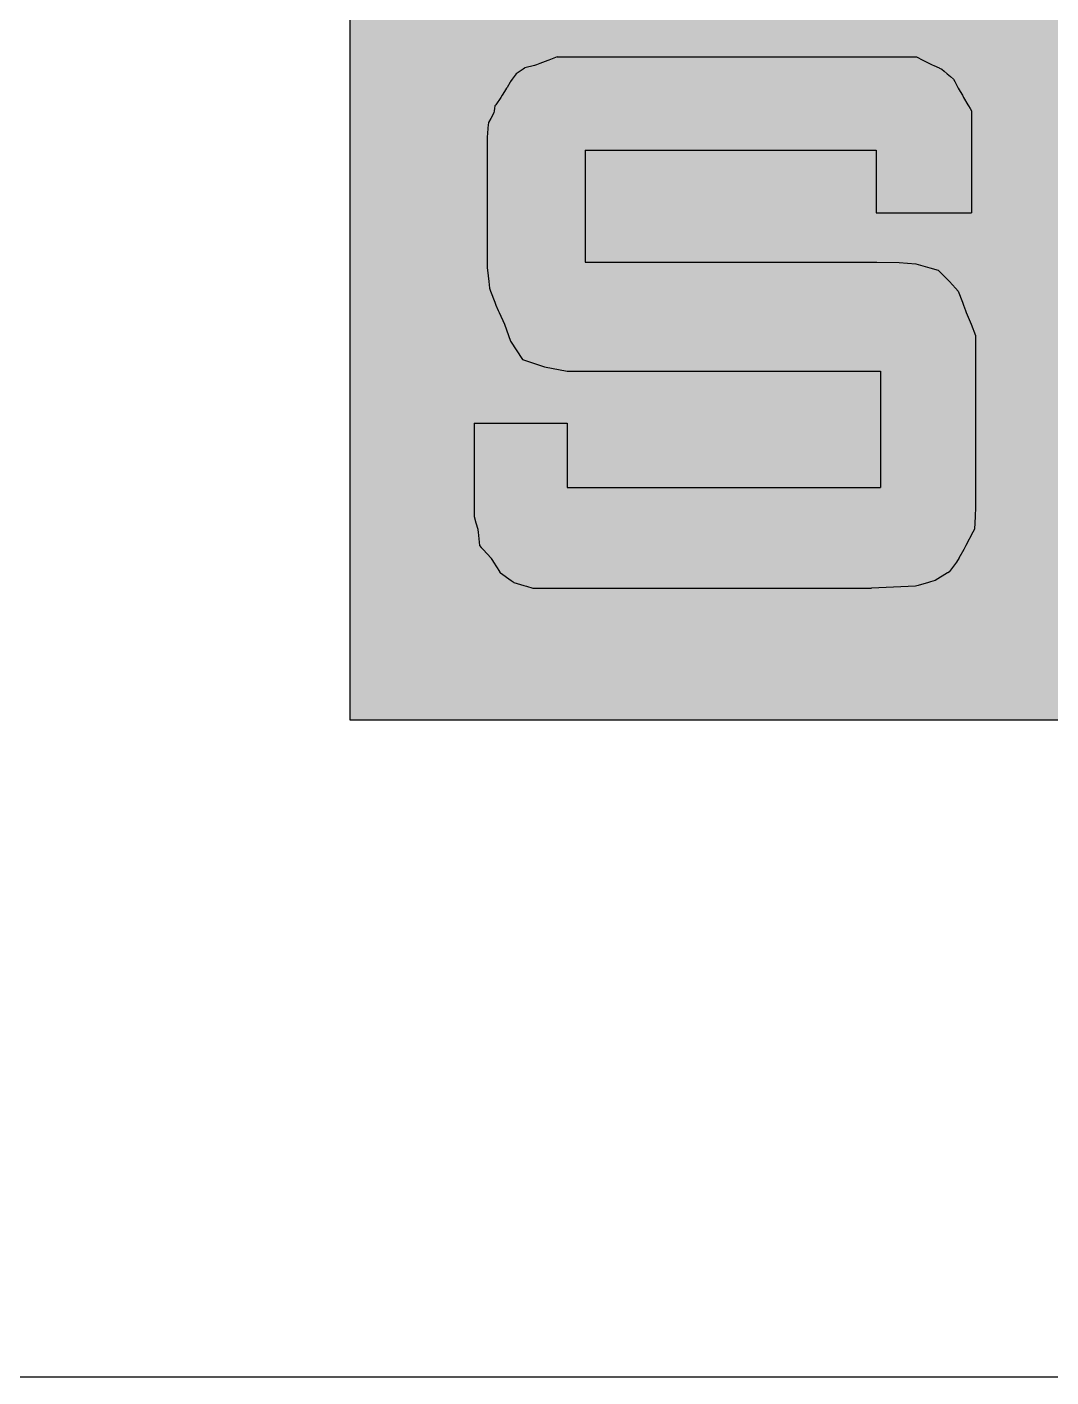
# Model space of a CAD drawing. Extents: x 0 to 428, y 0 to 297.
# Drawn here: x 282.39 to 288.52, y 0 to 8.08 of the extents above; entities that cross this region are included whole.
import ezdxf

# ---------------------------------------------------------------- set-up
doc = ezdxf.new("R2010")
doc.units = 0
doc.header["$MEASUREMENT"] = 0
doc.linetypes.add('CONTIN', pattern=[0])
doc.layers.get('0').update_dxf_attribs({"linetype": 'CONTIN'})
for name, color, linetype in [('1', 7, 'CONTIN'), ('2', 7, 'CONTIN'), ('22', 7, 'CONTIN')]:
    doc.layers.add(name, color=color, linetype=linetype)

# ---------------------------------------------------------------- blocks, each defined once
blk = doc.blocks.new('CZEBORDR')
at = {"layer": '22'}
blk.add_line((420, 0), (0, 0), dxfattribs=at)
blk = doc.blocks.new('LOGO')
at = {"color": 9, "linetype": 'Continuous'}
for p, q in [((-135.6751, 9.1916), (-135.6751, 3.9321)), ((-135.6751, 3.9321), (-111.768, 3.9321))]:
    blk.add_line(p, q, dxfattribs=at)
at = {"color": 156, "linetype": 'Continuous'}
for p, q in [((-134.5708, 7.848), (-134.6287, 7.8341)), ((-134.5587, 7.8526), (-134.5708, 7.848)), ((-134.539, 7.8602), (-134.5587, 7.8526)), ((-134.4898, 7.8792), (-134.539, 7.8602)), ((-134.485, 7.881), (-134.4898, 7.8792)), ((-134.4341, 7.9006), (-134.485, 7.881)), ((-134.4341, 7.9006), (-132.2855, 7.9006)), ((-132.2855, 7.9006), (-132.2481, 7.881)), ((-132.2481, 7.881), (-132.2446, 7.8792)), ((-132.2446, 7.8792), (-132.2084, 7.8602)), ((-132.2084, 7.8602), (-132.1916, 7.8526)), ((-132.1916, 7.8526), (-132.1812, 7.848)), ((-132.1812, 7.848), (-132.1503, 7.8341)), ((-134.7043, 7.7666), (-134.7144, 7.753)), ((-134.6923, 7.7826), (-134.7043, 7.7666)), ((-134.6797, 7.7994), (-134.6923, 7.7826)), ((-134.6571, 7.8148), (-134.6797, 7.7994)), ((-134.6389, 7.8271), (-134.6571, 7.8148)), ((-134.6307, 7.8327), (-134.6389, 7.8271)), ((-134.6287, 7.8341), (-134.6307, 7.8327)), ((-132.1503, 7.8341), (-132.1473, 7.8327)), ((-132.1473, 7.8327), (-132.1349, 7.8271)), ((-132.1349, 7.8271), (-132.1202, 7.8148)), ((-132.1202, 7.8148), (-132.102, 7.7994)), ((-132.102, 7.7994), (-132.0822, 7.7826)), ((-132.0822, 7.7826), (-132.0632, 7.7666)), ((-132.0632, 7.7666), (-132.0562, 7.753)), ((-134.7492, 7.6929), (-134.7641, 7.6708)), ((-134.7374, 7.7133), (-134.7492, 7.6929)), ((-134.7346, 7.7182), (-134.7374, 7.7133)), ((-134.7164, 7.7496), (-134.7346, 7.7182)), ((-134.7144, 7.753), (-134.7164, 7.7496)), ((-132.0562, 7.753), (-132.0544, 7.7496)), ((-132.0544, 7.7496), (-132.0382, 7.7182)), ((-132.0382, 7.7182), (-132.0357, 7.7133)), ((-132.0357, 7.7133), (-132.0238, 7.6929)), ((-132.0238, 7.6929), (-132.011, 7.6708)), ((-134.8071, 7.6072), (-134.8097, 7.5914)), ((-134.8025, 7.614), (-134.8071, 7.6072)), ((-134.7725, 7.6584), (-134.8025, 7.614)), ((-134.7641, 7.6708), (-134.7725, 7.6584)), ((-132.011, 7.6708), (-132.0037, 7.6584)), ((-132.0037, 7.6584), (-131.9779, 7.614)), ((-131.9779, 7.614), (-131.974, 7.6072)), ((-131.974, 7.6072), (-131.9648, 7.5914)), ((-134.8324, 7.5326), (-134.8458, 7.5084)), ((-134.8141, 7.5655), (-134.8324, 7.5326)), ((-134.8121, 7.5774), (-134.8141, 7.5655)), ((-134.8097, 7.5914), (-134.8121, 7.5774)), ((-131.9648, 7.5914), (-131.9566, 7.5774)), ((-131.9566, 7.5774), (-131.9566, 7.5655)), ((-131.9566, 7.5655), (-131.9566, 7.5326)), ((-131.9566, 7.5326), (-131.9566, 7.5084)), ((-134.8525, 7.4397), (-134.854, 7.424)), ((-134.8489, 7.4757), (-134.8525, 7.4397)), ((-134.8458, 7.5084), (-134.8489, 7.4757)), ((-131.9566, 7.5084), (-131.9566, 7.4757)), ((-131.9566, 7.4757), (-131.9566, 7.4397)), ((-131.9566, 7.4397), (-131.9566, 7.424)), ((-134.854, 7.424), (-134.854, 7.3431)), ((-131.9566, 7.424), (-131.9566, 7.3431)), ((-134.854, 7.3431), (-134.854, 7.2983)), ((-134.854, 7.2983), (-134.854, 6.9671)), ((-134.2673, 7.3431), (-132.5277, 7.3431)), ((-134.2673, 7.3431), (-134.2673, 7.2983)), ((-134.2673, 7.2983), (-134.2673, 6.9671)), ((-132.5277, 7.3431), (-132.5277, 7.2983)), ((-132.5277, 7.2983), (-132.5277, 6.9671)), ((-131.9566, 7.3431), (-131.9566, 7.2983)), ((-131.9566, 7.2983), (-131.9566, 6.9671)), ((-134.854, 6.9671), (-134.854, 6.6727)), ((-134.2673, 6.9671), (-134.2673, 6.6727)), ((-132.5277, 6.9671), (-131.9566, 6.9671)), ((-134.854, 6.6727), (-134.854, 6.6698)), ((-134.854, 6.6698), (-134.854, 6.6611)), ((-134.854, 6.6611), (-134.854, 6.6454)), ((-134.854, 6.6454), (-134.854, 6.6375)), ((-134.854, 6.6375), (-134.8523, 6.6234)), ((-134.2673, 6.6727), (-132.5219, 6.6727)), ((-132.5219, 6.6727), (-132.3883, 6.6698)), ((-132.3883, 6.6698), (-132.2895, 6.6611)), ((-132.2895, 6.6611), (-132.234, 6.6454)), ((-132.234, 6.6454), (-132.2059, 6.6375)), ((-132.2059, 6.6375), (-132.1559, 6.6234)), ((-134.8523, 6.6234), (-134.8444, 6.5566)), ((-134.8444, 6.5566), (-134.8395, 6.5156)), ((-132.1559, 6.6234), (-132.0891, 6.5566)), ((-132.0891, 6.5566), (-132.0522, 6.5156)), ((-134.8395, 6.5156), (-134.8331, 6.4986)), ((-134.8331, 6.4986), (-134.8083, 6.4318)), ((-132.0522, 6.5156), (-132.0369, 6.4986)), ((-132.0369, 6.4986), (-132.0107, 6.4318)), ((-134.8083, 6.4318), (-134.8017, 6.414)), ((-134.8017, 6.414), (-134.7872, 6.3827)), ((-132.0107, 6.4318), (-132.0039, 6.414)), ((-132.0039, 6.414), (-131.992, 6.3827)), ((-134.7872, 6.3827), (-134.7818, 6.3709)), ((-134.7818, 6.3709), (-134.7494, 6.3008)), ((-131.992, 6.3827), (-131.9875, 6.3709)), ((-131.9875, 6.3709), (-131.9595, 6.3008)), ((-134.7494, 6.3008), (-134.7261, 6.2327)), ((-134.7261, 6.2327), (-134.7146, 6.1993)), ((-131.9595, 6.3008), (-131.9323, 6.2327)), ((-131.9323, 6.2327), (-131.9323, 6.1993)), ((-134.7146, 6.1993), (-134.642, 6.089)), ((-131.9323, 6.1993), (-131.9323, 6.089)), ((-134.642, 6.089), (-134.5113, 6.0454)), ((-131.9323, 6.089), (-131.9323, 6.0454)), ((-134.5113, 6.0454), (-134.3748, 6.0193)), ((-134.3748, 6.0193), (-134.2702, 6.0193)), ((-134.2702, 6.0193), (-132.5016, 6.0193)), ((-132.5016, 6.0193), (-132.5016, 6.014)), ((-132.5016, 6.014), (-132.5016, 5.7075)), ((-131.9323, 6.0454), (-131.9323, 6.0193)), ((-131.9323, 6.0193), (-131.9323, 6.014)), ((-131.9323, 6.014), (-131.9323, 5.7075)), ((-134.9323, 5.7075), (-134.3747, 5.7075)), ((-134.9323, 5.7075), (-134.9323, 5.6604)), ((-134.9323, 5.6604), (-134.9323, 5.3244)), ((-134.3747, 5.7075), (-134.3747, 5.6604)), ((-134.3747, 5.6604), (-134.3747, 5.3244)), ((-132.5016, 5.7075), (-132.5016, 5.6604)), ((-132.5016, 5.6604), (-132.5016, 5.3244)), ((-131.9323, 5.7075), (-131.9323, 5.6604)), ((-131.9323, 5.6604), (-131.9323, 5.3244)), ((-134.9323, 5.3244), (-134.9323, 5.3205)), ((-134.9323, 5.3205), (-134.9323, 5.2549)), ((-134.9323, 5.2549), (-134.9323, 5.2388)), ((-134.3747, 5.3244), (-132.5016, 5.3244)), ((-131.9323, 5.3244), (-131.9323, 5.3205)), ((-131.9323, 5.3205), (-131.9323, 5.2549)), ((-131.9323, 5.2549), (-131.9323, 5.2388)), ((-134.9323, 5.2388), (-134.9323, 5.2054)), ((-134.9323, 5.2054), (-134.9323, 5.1502)), ((-131.9323, 5.2054), (-131.9348, 5.1502)), ((-131.9323, 5.2388), (-131.9323, 5.2054)), ((-134.9323, 5.1502), (-134.9212, 5.1128)), ((-134.9212, 5.1128), (-134.91, 5.0748)), ((-131.9364, 5.1128), (-131.9381, 5.0748)), ((-131.9348, 5.1502), (-131.9364, 5.1128)), ((-134.91, 5.0748), (-134.9091, 5.0719)), ((-134.9091, 5.0719), (-134.9089, 5.0698)), ((-134.9089, 5.0698), (-134.9077, 5.0565)), ((-134.9077, 5.0565), (-134.9004, 4.9761)), ((-131.9478, 5.0565), (-131.9901, 4.9761)), ((-131.9407, 5.0698), (-131.9478, 5.0565)), ((-131.9397, 5.0719), (-131.9407, 5.0698)), ((-131.9381, 5.0748), (-131.9397, 5.0719)), ((-134.9004, 4.9761), (-134.8897, 4.9645)), ((-134.8897, 4.9645), (-134.8854, 4.9599)), ((-134.8854, 4.9599), (-134.878, 4.9519)), ((-134.878, 4.9519), (-134.8307, 4.9007)), ((-132.0032, 4.9519), (-132.0317, 4.9007)), ((-131.9988, 4.9599), (-132.0032, 4.9519)), ((-131.9962, 4.9645), (-131.9988, 4.9599)), ((-131.9901, 4.9761), (-131.9962, 4.9645)), ((-134.8307, 4.9007), (-134.8292, 4.8983)), ((-134.8292, 4.8983), (-134.8215, 4.8861)), ((-134.8215, 4.8861), (-134.8155, 4.8768)), ((-134.8155, 4.8768), (-134.7799, 4.8205)), ((-132.0467, 4.8768), (-132.0883, 4.8205)), ((-132.0398, 4.8861), (-132.0467, 4.8768)), ((-132.033, 4.8983), (-132.0398, 4.8861)), ((-132.0317, 4.9007), (-132.033, 4.8983)), ((-134.7799, 4.8205), (-134.7792, 4.8194)), ((-134.7792, 4.8194), (-134.7755, 4.8136)), ((-134.7755, 4.8136), (-134.7738, 4.8124)), ((-134.7738, 4.8124), (-134.7105, 4.7672)), ((-134.7105, 4.7672), (-134.6987, 4.7588)), ((-132.1734, 4.7672), (-132.202, 4.7588)), ((-132.1004, 4.8124), (-132.1734, 4.7672)), ((-132.0985, 4.8136), (-132.1004, 4.8124)), ((-132.0891, 4.8194), (-132.0985, 4.8136)), ((-132.0883, 4.8205), (-132.0891, 4.8194)), ((-134.6987, 4.7588), (-134.6942, 4.7555)), ((-134.6942, 4.7555), (-134.6351, 4.7374)), ((-134.6351, 4.7374), (-134.6187, 4.7323)), ((-134.6187, 4.7323), (-134.5809, 4.7207)), ((-134.5809, 4.7207), (-134.4038, 4.7207)), ((-134.4038, 4.7207), (-132.5538, 4.7207)), ((-132.2924, 4.7323), (-132.5538, 4.7207)), ((-132.2751, 4.7374), (-132.2924, 4.7323)), ((-132.2131, 4.7555), (-132.2751, 4.7374)), ((-132.202, 4.7588), (-132.2131, 4.7555))]:
    blk.add_line(p, q, dxfattribs=at)
at = {"linetype": 'Continuous'}
for p, q in [((0, 0), (-230.553, 0)), ((-109.2563, 0), (-138.2278, 0))]:
    blk.add_line(p, q, dxfattribs=at)
at = {"color": 9, "linetype": 'Continuous'}
for points in [[(-135.6751, 9.1916), (-135.6751, 3.9321), (-111.768, 3.9321)], [(-135.6751, 3.9321), (-135.6751, 3.9321), (-111.768, 3.9321)]]:
    blk.add_solid(points, dxfattribs=at)
at = {"color": 9, "linetype": 'Continuous', "extrusion": (0, 0, -1)}
blk.add_solid([(135.6751, 9.1916), (111.768, 9.1916), (111.768, 3.9321)], dxfattribs=at)
at = {"color": 156, "linetype": 'Continuous'}
for points in [[(-134.5708, 7.848), (-134.6287, 7.8341), (-132.1503, 7.8341)], [(-134.5587, 7.8526), (-134.5708, 7.848), (-132.1812, 7.848)], [(-134.539, 7.8602), (-134.5587, 7.8526), (-132.1916, 7.8526)], [(-134.4898, 7.8792), (-134.539, 7.8602), (-132.2084, 7.8602)], [(-134.485, 7.881), (-134.4898, 7.8792), (-132.2446, 7.8792)], [(-134.4341, 7.9006), (-134.485, 7.881), (-132.2481, 7.881)], [(-134.4341, 7.9006), (-134.4341, 7.9006), (-132.2855, 7.9006)], [(-134.7043, 7.7666), (-134.7144, 7.753), (-132.0562, 7.753)], [(-134.6923, 7.7826), (-134.7043, 7.7666), (-132.0632, 7.7666)], [(-134.6797, 7.7994), (-134.6923, 7.7826), (-132.0822, 7.7826)], [(-134.6571, 7.8148), (-134.6797, 7.7994), (-132.102, 7.7994)], [(-134.6389, 7.8271), (-134.6571, 7.8148), (-132.1202, 7.8148)], [(-134.6307, 7.8327), (-134.6389, 7.8271), (-132.1349, 7.8271)], [(-134.6287, 7.8341), (-134.6307, 7.8327), (-132.1473, 7.8327)], [(-134.7492, 7.6929), (-134.7641, 7.6708), (-132.011, 7.6708)], [(-134.7374, 7.7133), (-134.7492, 7.6929), (-132.0238, 7.6929)], [(-134.7346, 7.7182), (-134.7374, 7.7133), (-132.0357, 7.7133)], [(-134.7164, 7.7496), (-134.7346, 7.7182), (-132.0382, 7.7182)], [(-134.7144, 7.753), (-134.7164, 7.7496), (-132.0544, 7.7496)], [(-134.8071, 7.6072), (-134.8097, 7.5914), (-131.9648, 7.5914)], [(-134.8025, 7.614), (-134.8071, 7.6072), (-131.974, 7.6072)], [(-134.7725, 7.6584), (-134.8025, 7.614), (-131.9779, 7.614)], [(-134.7641, 7.6708), (-134.7725, 7.6584), (-132.0037, 7.6584)], [(-134.8324, 7.5326), (-134.8458, 7.5084), (-131.9566, 7.5084)], [(-134.8141, 7.5655), (-134.8324, 7.5326), (-131.9566, 7.5326)], [(-134.8121, 7.5774), (-134.8141, 7.5655), (-131.9566, 7.5655)], [(-134.8097, 7.5914), (-134.8121, 7.5774), (-131.9566, 7.5774)], [(-134.8525, 7.4397), (-134.854, 7.424), (-131.9566, 7.424)], [(-134.8489, 7.4757), (-134.8525, 7.4397), (-131.9566, 7.4397)], [(-134.8458, 7.5084), (-134.8489, 7.4757), (-131.9566, 7.4757)], [(-134.854, 7.424), (-134.854, 7.3431), (-131.9566, 7.3431)], [(-134.854, 7.3431), (-134.854, 7.2983), (-134.2673, 7.2983)], [(-134.854, 7.2983), (-134.854, 6.9671), (-134.2673, 6.9671)], [(-134.2673, 7.3431), (-134.2673, 7.3431), (-132.5277, 7.3431)], [(-132.5277, 7.3431), (-132.5277, 7.2983), (-131.9566, 7.2983)], [(-132.5277, 7.2983), (-132.5277, 6.9671), (-131.9566, 6.9671)], [(-134.854, 6.9671), (-134.854, 6.6727), (-134.2673, 6.6727)], [(-132.5277, 6.9671), (-132.5277, 6.9671), (-131.9566, 6.9671)], [(-134.854, 6.6727), (-134.854, 6.6698), (-132.3883, 6.6698)], [(-134.854, 6.6698), (-134.854, 6.6611), (-132.2895, 6.6611)], [(-134.854, 6.6611), (-134.854, 6.6454), (-132.234, 6.6454)], [(-134.854, 6.6454), (-134.854, 6.6375), (-132.2059, 6.6375)], [(-134.854, 6.6375), (-134.8523, 6.6234), (-132.1559, 6.6234)], [(-134.2673, 6.6727), (-134.2673, 6.6727), (-132.5219, 6.6727)], [(-134.8523, 6.6234), (-134.8444, 6.5566), (-132.0891, 6.5566)], [(-134.8444, 6.5566), (-134.8395, 6.5156), (-132.0522, 6.5156)], [(-134.8395, 6.5156), (-134.8331, 6.4986), (-132.0369, 6.4986)], [(-134.8331, 6.4986), (-134.8083, 6.4318), (-132.0107, 6.4318)], [(-134.8083, 6.4318), (-134.8017, 6.414), (-132.0039, 6.414)], [(-134.8017, 6.414), (-134.7872, 6.3827), (-131.992, 6.3827)], [(-134.7872, 6.3827), (-134.7818, 6.3709), (-131.9875, 6.3709)], [(-134.7818, 6.3709), (-134.7494, 6.3008), (-131.9595, 6.3008)], [(-134.7494, 6.3008), (-134.7261, 6.2327), (-131.9323, 6.2327)], [(-134.7261, 6.2327), (-134.7146, 6.1993), (-131.9323, 6.1993)], [(-134.7146, 6.1993), (-134.642, 6.089), (-131.9323, 6.089)], [(-134.642, 6.089), (-134.5113, 6.0454), (-131.9323, 6.0454)], [(-134.5113, 6.0454), (-134.3748, 6.0193), (-131.9323, 6.0193)], [(-134.3748, 6.0193), (-134.3748, 6.0193), (-134.2702, 6.0193)], [(-134.2702, 6.0193), (-134.2702, 6.0193), (-132.5016, 6.0193)], [(-132.5016, 6.0193), (-132.5016, 6.014), (-131.9323, 6.014)], [(-132.5016, 6.014), (-132.5016, 5.7075), (-131.9323, 5.7075)], [(-134.9323, 5.7075), (-134.9323, 5.7075), (-134.3747, 5.7075)], [(-134.9323, 5.7075), (-134.9323, 5.6604), (-134.3747, 5.6604)], [(-134.9323, 5.6604), (-134.9323, 5.3244), (-134.3747, 5.3244)], [(-132.5016, 5.7075), (-132.5016, 5.6604), (-131.9323, 5.6604)], [(-132.5016, 5.6604), (-132.5016, 5.3244), (-131.9323, 5.3244)], [(-134.9323, 5.3244), (-134.9323, 5.3205), (-131.9323, 5.3205)], [(-134.9323, 5.3205), (-134.9323, 5.2549), (-131.9323, 5.2549)], [(-134.9323, 5.2549), (-134.9323, 5.2388), (-131.9323, 5.2388)], [(-134.3747, 5.3244), (-134.3747, 5.3244), (-132.5016, 5.3244)], [(-134.9323, 5.2388), (-134.9323, 5.2054), (-131.9323, 5.2054)], [(-134.9323, 5.2054), (-134.9323, 5.1502), (-131.9348, 5.1502)], [(-134.9323, 5.1502), (-134.9212, 5.1128), (-131.9364, 5.1128)], [(-134.9212, 5.1128), (-134.91, 5.0748), (-131.9381, 5.0748)], [(-134.91, 5.0748), (-134.9091, 5.0719), (-131.9397, 5.0719)], [(-134.9091, 5.0719), (-134.9089, 5.0698), (-131.9407, 5.0698)], [(-134.9089, 5.0698), (-134.9077, 5.0565), (-131.9478, 5.0565)], [(-134.9077, 5.0565), (-134.9004, 4.9761), (-131.9901, 4.9761)], [(-134.9004, 4.9761), (-134.8897, 4.9645), (-131.9962, 4.9645)], [(-134.8897, 4.9645), (-134.8854, 4.9599), (-131.9988, 4.9599)], [(-134.8854, 4.9599), (-134.878, 4.9519), (-132.0032, 4.9519)], [(-134.878, 4.9519), (-134.8307, 4.9007), (-132.0317, 4.9007)], [(-134.8307, 4.9007), (-134.8292, 4.8983), (-132.033, 4.8983)], [(-134.8292, 4.8983), (-134.8215, 4.8861), (-132.0398, 4.8861)], [(-134.8215, 4.8861), (-134.8155, 4.8768), (-132.0467, 4.8768)], [(-134.8155, 4.8768), (-134.7799, 4.8205), (-132.0883, 4.8205)], [(-134.7799, 4.8205), (-134.7792, 4.8194), (-132.0891, 4.8194)], [(-134.7792, 4.8194), (-134.7755, 4.8136), (-132.0985, 4.8136)], [(-134.7755, 4.8136), (-134.7738, 4.8124), (-132.1004, 4.8124)], [(-134.7738, 4.8124), (-134.7105, 4.7672), (-132.1734, 4.7672)], [(-134.7105, 4.7672), (-134.6987, 4.7588), (-132.202, 4.7588)], [(-134.6987, 4.7588), (-134.6942, 4.7555), (-132.2131, 4.7555)], [(-134.6942, 4.7555), (-134.6351, 4.7374), (-132.2751, 4.7374)], [(-134.6351, 4.7374), (-134.6187, 4.7323), (-132.2924, 4.7323)], [(-134.6187, 4.7323), (-134.5809, 4.7207), (-132.5538, 4.7207)], [(-134.5809, 4.7207), (-134.5809, 4.7207), (-134.4038, 4.7207)], [(-134.4038, 4.7207), (-134.4038, 4.7207), (-132.5538, 4.7207)]]:
    blk.add_solid(points, dxfattribs=at)
at = {"color": 156, "linetype": 'Continuous', "extrusion": (0, 0, -1)}
for points in [[(134.5708, 7.848), (132.1812, 7.848), (132.1503, 7.8341)], [(134.5587, 7.8526), (132.1916, 7.8526), (132.1812, 7.848)], [(134.539, 7.8602), (132.2084, 7.8602), (132.1916, 7.8526)], [(134.4898, 7.8792), (132.2446, 7.8792), (132.2084, 7.8602)], [(134.485, 7.881), (132.2481, 7.881), (132.2446, 7.8792)], [(134.4341, 7.9006), (132.2855, 7.9006), (132.2481, 7.881)], [(134.7043, 7.7666), (132.0632, 7.7666), (132.0562, 7.753)], [(134.6923, 7.7826), (132.0822, 7.7826), (132.0632, 7.7666)], [(134.6797, 7.7994), (132.102, 7.7994), (132.0822, 7.7826)], [(134.6571, 7.8148), (132.1202, 7.8148), (132.102, 7.7994)], [(134.6389, 7.8271), (132.1349, 7.8271), (132.1202, 7.8148)], [(134.6307, 7.8327), (132.1473, 7.8327), (132.1349, 7.8271)], [(134.6287, 7.8341), (132.1503, 7.8341), (132.1473, 7.8327)], [(134.7492, 7.6929), (132.0238, 7.6929), (132.011, 7.6708)], [(134.7374, 7.7133), (132.0357, 7.7133), (132.0238, 7.6929)], [(134.7346, 7.7182), (132.0382, 7.7182), (132.0357, 7.7133)], [(134.7164, 7.7496), (132.0544, 7.7496), (132.0382, 7.7182)], [(134.7144, 7.753), (132.0562, 7.753), (132.0544, 7.7496)], [(134.8071, 7.6072), (131.974, 7.6072), (131.9648, 7.5914)], [(134.8025, 7.614), (131.9779, 7.614), (131.974, 7.6072)], [(134.7725, 7.6584), (132.0037, 7.6584), (131.9779, 7.614)], [(134.7641, 7.6708), (132.011, 7.6708), (132.0037, 7.6584)], [(134.8324, 7.5326), (131.9566, 7.5326), (131.9566, 7.5084)], [(134.8141, 7.5655), (131.9566, 7.5655), (131.9566, 7.5326)], [(134.8121, 7.5774), (131.9566, 7.5774), (131.9566, 7.5655)], [(134.8097, 7.5914), (131.9648, 7.5914), (131.9566, 7.5774)], [(134.8525, 7.4397), (131.9566, 7.4397), (131.9566, 7.424)], [(134.8489, 7.4757), (131.9566, 7.4757), (131.9566, 7.4397)], [(134.8458, 7.5084), (131.9566, 7.5084), (131.9566, 7.4757)], [(134.854, 7.424), (131.9566, 7.424), (131.9566, 7.3431)], [(134.854, 7.3431), (134.2673, 7.3431), (134.2673, 7.2983)], [(134.854, 7.2983), (134.2673, 7.2983), (134.2673, 6.9671)], [(132.5277, 7.3431), (131.9566, 7.3431), (131.9566, 7.2983)], [(132.5277, 7.2983), (131.9566, 7.2983), (131.9566, 6.9671)], [(134.854, 6.9671), (134.2673, 6.9671), (134.2673, 6.6727)], [(134.854, 6.6727), (132.5219, 6.6727), (132.3883, 6.6698)], [(134.854, 6.6698), (132.3883, 6.6698), (132.2895, 6.6611)], [(134.854, 6.6611), (132.2895, 6.6611), (132.234, 6.6454)], [(134.854, 6.6454), (132.234, 6.6454), (132.2059, 6.6375)], [(134.854, 6.6375), (132.2059, 6.6375), (132.1559, 6.6234)], [(134.8523, 6.6234), (132.1559, 6.6234), (132.0891, 6.5566)], [(134.8444, 6.5566), (132.0891, 6.5566), (132.0522, 6.5156)], [(134.8395, 6.5156), (132.0522, 6.5156), (132.0369, 6.4986)], [(134.8331, 6.4986), (132.0369, 6.4986), (132.0107, 6.4318)], [(134.8083, 6.4318), (132.0107, 6.4318), (132.0039, 6.414)], [(134.8017, 6.414), (132.0039, 6.414), (131.992, 6.3827)], [(134.7872, 6.3827), (131.992, 6.3827), (131.9875, 6.3709)], [(134.7818, 6.3709), (131.9875, 6.3709), (131.9595, 6.3008)], [(134.7494, 6.3008), (131.9595, 6.3008), (131.9323, 6.2327)], [(134.7261, 6.2327), (131.9323, 6.2327), (131.9323, 6.1993)], [(134.7146, 6.1993), (131.9323, 6.1993), (131.9323, 6.089)], [(134.642, 6.089), (131.9323, 6.089), (131.9323, 6.0454)], [(134.5113, 6.0454), (131.9323, 6.0454), (131.9323, 6.0193)], [(132.5016, 6.0193), (131.9323, 6.0193), (131.9323, 6.014)], [(132.5016, 6.014), (131.9323, 6.014), (131.9323, 5.7075)], [(134.9323, 5.7075), (134.3747, 5.7075), (134.3747, 5.6604)], [(134.9323, 5.6604), (134.3747, 5.6604), (134.3747, 5.3244)], [(132.5016, 5.7075), (131.9323, 5.7075), (131.9323, 5.6604)], [(132.5016, 5.6604), (131.9323, 5.6604), (131.9323, 5.3244)], [(134.9323, 5.3244), (131.9323, 5.3244), (131.9323, 5.3205)], [(134.9323, 5.3205), (131.9323, 5.3205), (131.9323, 5.2549)], [(134.9323, 5.2549), (131.9323, 5.2549), (131.9323, 5.2388)], [(134.9323, 5.2388), (131.9323, 5.2388), (131.9323, 5.2054)], [(134.9323, 5.2054), (131.9323, 5.2054), (131.9348, 5.1502)], [(134.9323, 5.1502), (131.9348, 5.1502), (131.9364, 5.1128)], [(134.9212, 5.1128), (131.9364, 5.1128), (131.9381, 5.0748)], [(134.91, 5.0748), (131.9381, 5.0748), (131.9397, 5.0719)], [(134.9091, 5.0719), (131.9397, 5.0719), (131.9407, 5.0698)], [(134.9089, 5.0698), (131.9407, 5.0698), (131.9478, 5.0565)], [(134.9077, 5.0565), (131.9478, 5.0565), (131.9901, 4.9761)], [(134.9004, 4.9761), (131.9901, 4.9761), (131.9962, 4.9645)], [(134.8897, 4.9645), (131.9962, 4.9645), (131.9988, 4.9599)], [(134.8854, 4.9599), (131.9988, 4.9599), (132.0032, 4.9519)], [(134.878, 4.9519), (132.0032, 4.9519), (132.0317, 4.9007)], [(134.8307, 4.9007), (132.0317, 4.9007), (132.033, 4.8983)], [(134.8292, 4.8983), (132.033, 4.8983), (132.0398, 4.8861)], [(134.8215, 4.8861), (132.0398, 4.8861), (132.0467, 4.8768)], [(134.8155, 4.8768), (132.0467, 4.8768), (132.0883, 4.8205)], [(134.7799, 4.8205), (132.0883, 4.8205), (132.0891, 4.8194)], [(134.7792, 4.8194), (132.0891, 4.8194), (132.0985, 4.8136)], [(134.7755, 4.8136), (132.0985, 4.8136), (132.1004, 4.8124)], [(134.7738, 4.8124), (132.1004, 4.8124), (132.1734, 4.7672)], [(134.7105, 4.7672), (132.1734, 4.7672), (132.202, 4.7588)], [(134.6987, 4.7588), (132.202, 4.7588), (132.2131, 4.7555)], [(134.6942, 4.7555), (132.2131, 4.7555), (132.2751, 4.7374)], [(134.6351, 4.7374), (132.2751, 4.7374), (132.2924, 4.7323)], [(134.6187, 4.7323), (132.2924, 4.7323), (132.5538, 4.7207)]]:
    blk.add_solid(points, dxfattribs=at)
at = {"layer": '22'}
blk.add_line((0, 0), (-420, 0), dxfattribs=at)

msp = doc.modelspace()

# ---------------------------------------------------------------- block references
at = {"layer": '1'}
msp.add_blockref('CZEBORDR', (0, 0), dxfattribs=at)
at = {"layer": '2'}
msp.add_blockref('LOGO', (420, 0), dxfattribs=at)

doc.saveas('drawing.dxf')
